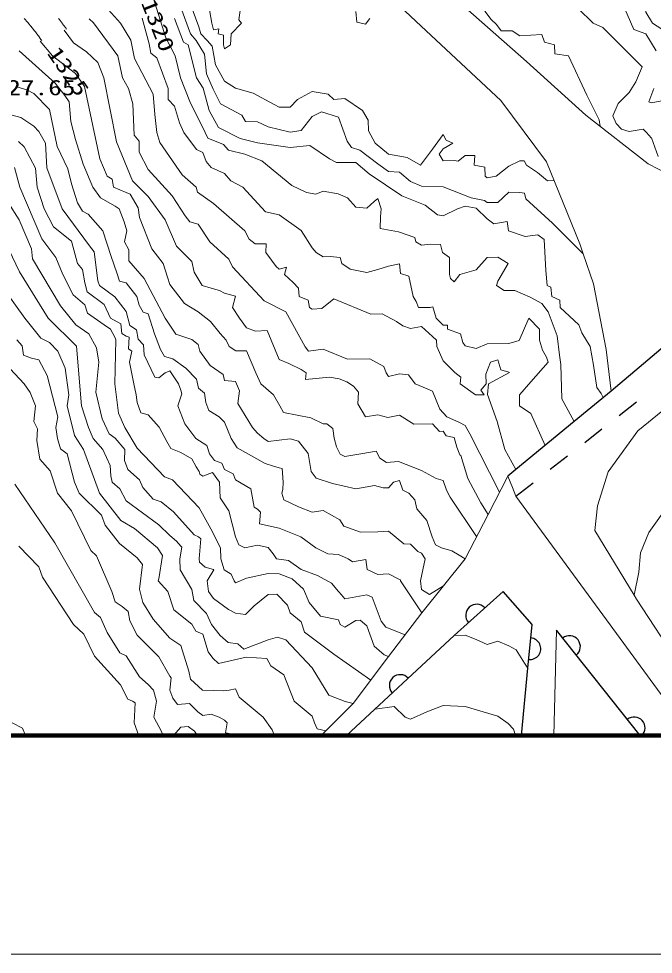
# Model space of a CAD drawing. Units: millimetres at full size, sheet at 1:500; details may follow other scales. Extents: x -209175 to 420500, y 0 to 351151.
# Drawn here: x 100447 to 129463, y 0 to 42778 of the extents above; entities that cross this region are included whole.
import ezdxf
from ezdxf.enums import TextEntityAlignment as Align

# ---------------------------------------------------------------- set-up
doc = ezdxf.new("R2010")
doc.units = ezdxf.units.MM
doc.header["$LTSCALE"] = 500
for name, color, linetype, lineweight in [('D-BGD', 7, 'Continuous', 13), ('D-BGD-EXST', 7, 'Continuous', 25), ('D-BGD-HICN', 7, 'Continuous', 13), ('D-BGD-LWCN', 8, 'Continuous', 13), ('D-BGD-TXT', 7, 'Continuous', 13), ('D-TTL', 7, 'Continuous', 13)]:
    doc.layers.add(name, color=color, linetype=linetype, lineweight=lineweight)
doc.styles.add('ＭＳ ゴシック', font='')
doc.styles.get('ＭＳ ゴシック').set_extended_font_data('MS Gothic')

msp = doc.modelspace()

# ---------------------------------------------------------------- linework, layer by layer
at = {"layer": 'D-BGD'}
msp.add_line((125036, 14814), (124914.6, 10000), dxfattribs=at)
for points in [[(115873.5, 48355.6), (116792, 47236), (119367, 44692), (120097, 43970), (123664, 40825), (126375, 38370), (129222, 36136), (129699, 35903), (131149, 35194), (133793, 34037), (136599, 33417), (136619, 33053), (136650, 32480), (136680, 31907), (136701, 31526)], [(113292.7, 47175.1), (114096, 46584), (115465, 45659), (117196, 43992), (118116, 43125), (118847, 42437), (122485, 39037), (124578, 36238), (126097, 32490), (126253, 32033), (126725, 30652), (127301, 27658), (127537, 25748)], [(126792, 19382), (126907, 20503), (127397, 22054), (128756, 23927), (130798, 25597), (134129, 27898), (135124, 28495), (136204, 28585), (136710, 28322), (137275, 27619), (138278, 26822), (139732, 26325), (140132, 26267), (144154, 25683), (150872, 25208), (155838, 25149), (158215, 24422), (160872, 23061), (162193, 21893), (163268, 20907), (165652, 17760), (168250, 13076)], [(114280, 10000), (115744, 11464), (117361, 13614), (118886, 15606), (120861, 18081), (121910, 20111), (122811, 21856)], [(122811, 21856), (123019, 21341), (123180, 20943), (127317, 15292), (131191, 10000)], [(126792, 19382), (128588, 16420), (128701, 16233), (130635, 13285), (132865, 11086), (134386, 10171), (134962.7, 10000)]]:
    msp.add_lwpolyline(points, dxfattribs=at)
at = {"layer": 'D-BGD-EXST'}
for p, q in [((127905, 24641), (128692, 25257)), ((126330, 23408), (127117, 24025)), ((124755, 22176), (125542, 22792)), ((123180, 20943), (123967, 21559)), ((128865.1, 10000), (125036, 14814))]:
    msp.add_line(p, q, dxfattribs=at)
for points in [[(136599, 33417), (127537, 25748), (125848, 24357), (123185, 22164), (122811, 21856)], [(123430.5, 10000), (123728, 13081), (123926, 15072), (122593, 16593), (120360, 14581), (115439.7, 10000)]]:
    msp.add_lwpolyline(points, dxfattribs=at)
for centre, start, end in [((121386.1, 15505.5), 42.0198, 222.0198), ((125629.8, 14067.5), 308.49936, 128.49936), ((123816.9, 13974.4), 264.32075, 84.32075), ((117894.4, 12285.4), 42.95474, 222.95474), ((128586.7, 10350), 315.56575, 128.49936)]:
    msp.add_arc(centre, 500, start, end, dxfattribs=at)
at = {"layer": 'D-BGD-HICN'}
for points in [[(129861, 42296), (129421, 42581), (129119, 43081), (129171, 43391), (128861, 43868), (128585, 44305), (128462, 44581), (128522, 45581), (128704, 46581), (129544, 48081), (129361, 48575), (129359, 48579), (129241, 48961), (129361, 49342), (129801, 49521)], [(106587, 43807), (107182, 41902), (107599, 41081), (107851, 40081), (108279, 38999), (108967, 37581), (109098, 37318), (109814, 37034), (110043, 36763), (110787, 36581), (111557, 36277), (112937, 35157), (113607, 34827), (114030, 34750), (114361, 34889), (115055, 34775), (115481, 34581), (115861, 34157), (116361, 34117), (116694, 34414), (116861, 34556), (117028, 34081), (116994, 33714), (116971, 33191), (117806, 33026), (118555, 32775), (118610, 32581), (118861, 32420), (119254, 32474), (119728, 32448), (119829, 32081), (120138, 31858), (120141, 31081), (120187, 30907), (120361, 30754), (120622, 31081), (121361, 31298), (121861, 31857), (122361, 31877), (122822, 31581), (122361, 30779), (122292, 30581), (122638, 30358), (123126, 30346), (123830, 30050), (124361, 29759), (124654, 29374), (125061, 28281), (125170, 27390), (125235, 26969), (125277, 25392), (125565, 24868), (125847, 24357), (125851, 24360)], [(100701.7, 42795.2), (100754.2, 42730.4), (100807.9, 42664.9), (100862.8, 42598.6), (100918.9, 42531.5), (100976.3, 42463.6), (100988.9, 42448.8), (101001.4, 42434), (101013.8, 42419.2), (101026.1, 42404.4), (101038.4, 42389.7), (101050.5, 42375), (101062.6, 42360.3), (101074.6, 42345.6), (101086.6, 42331), (101098.4, 42316.4), (101110.2, 42301.9), (101121.8, 42287.3), (101133.5, 42272.8), (101145, 42258.3), (101156.4, 42243.8), (101167.8, 42229.4), (101179.1, 42215), (101190.4, 42200.6), (101201.5, 42186.2), (101212.6, 42171.9), (101223.6, 42157.6), (101234.6, 42143.3), (101245.5, 42129), (101256.3, 42114.8), (101267, 42100.6), (101277.7, 42086.4), (101288.3, 42072.2), (101298.8, 42058.1), (101309.3, 42043.9), (101319.7, 42029.8), (101330.1, 42015.8), (101340.4, 42001.7), (101350.6, 41987.7), (101360.8, 41973.6), (101370.9, 41959.6), (101380.9, 41945.7), (101390.9, 41931.7), (101400.8, 41917.8), (101410.7, 41903.9), (101420.5, 41890), (101430.3, 41876.1), (101440, 41862.2), (101449.7, 41848.4), (101459.3, 41834.6), (101468.8, 41820.8), (101478.3, 41807), (101487.8, 41793.2), (101497.2, 41779.5)], [(101431.4, 41749.4), (101988, 41081), (103047, 40267), (103453, 39673), (104150, 36370), (104497, 35581), (104715, 35435), (104787, 35081), (105361, 34828), (105536, 34756), (105912, 34132), (105975, 33695), (106541, 32261), (107059, 31581), (107244, 30964), (107361, 30623), (108034, 29754), (108655, 29375), (109210, 28930), (109666, 28386), (109937, 28081), (110071, 27791), (110377, 27597), (110861, 27594), (111292, 26581), (111519, 26081), (112097, 25581), (112390, 25081), (112560, 24780), (113808, 24528), (114361, 24257), (114531, 24251), (114816, 24036), (114876, 23596), (114983, 23203), (115150, 22870), (115361, 22766), (116180, 22900), (116790, 23010), (116965, 22685), (117271, 22491), (117811, 22531), (118861, 22114), (119542, 21762), (119861, 21663), (120001, 21221), (120181, 20901), (121386, 19097)], [(100262, 35982), (100506, 35081), (101498, 32718), (102138, 31858), (102470, 31081), (102934, 30154), (103469, 29689), (103598, 29318), (104361, 28782), (104640, 28581), (104861, 28191), (104881, 28101), (104846, 26081), (105017, 24737), (105295, 24081), (105861, 23136), (107116, 21836), (107473, 21693), (108697, 20417), (109231, 19451), (109672, 18581), (109692, 18081), (109848, 17581), (110164, 17384), (110294, 17081), (110361, 16978), (110861, 17199), (111861, 17405), (112361, 17398), (112949, 17169), (113475, 16695), (113722, 16081), (114246, 15466), (115071, 15291), (115153, 15081), (115361, 14951), (115861, 15257), (116055, 15275), (116361, 15016), (116698, 14081), (117161, 13699), (117361, 13614)], [(100052, 26772), (100703, 26081), (100971, 25691), (101209, 25081), (101136, 24356), (101308, 24028), (101276, 23496), (101420, 22640), (101893, 22113), (102217, 21081), (102861, 20269), (103749, 18469), (104006, 18226), (104708, 16581), (104861, 16113), (105183, 15903), (105446, 15666), (105530, 15250), (105861, 14589), (106861, 13601), (107361, 12713), (107419, 12639), (107355, 12081), (107497, 11717), (107704, 11424), (108249, 11469), (108635, 11081), (108861, 10915), (109253, 10973), (109618, 10838), (109861, 10703), (109981, 10581), (109900, 10120), (110327, 10047), (110348.5, 10000)], [(116741, 11212), (117609, 11329), (118123, 10843), (118361, 10749), (119114, 11081), (119861, 11380), (120861, 11326), (122361, 10882), (122829, 10549), (123068, 10288), (123167.6, 10000)]]:
    msp.add_lwpolyline(points, dxfattribs=at)
at = {"layer": 'D-BGD-LWCN'}
for points in [[(108009, 44229), (108685, 42405), (108776, 42081), (109068, 41788), (109300, 41520), (109444, 40664), (109861, 39923), (110361, 39598), (111161, 39381), (112131, 38851), (112361, 38729), (112861, 38735), (113195, 39081), (113861, 39448), (114601, 39321), (114853, 39081), (115361, 39124), (116174, 38581), (116426, 38146), (116437, 37657), (116744, 37081), (117351, 36581), (118215, 36435), (118820, 36081), (119361, 36809), (119861, 37481), (119998, 37218), (120299, 37081), (119861, 36822), (119667, 36581), (119861, 36286), (120361, 36297), (120540, 36260), (120861, 36527), (121298, 36518), (121273, 36081), (121767, 35987), (121772, 35581), (121861, 35503), (122284, 35581), (122861, 36036), (123361, 36283), (123564, 36284), (123667, 36081), (124162, 35747), (124632, 35372), (124928, 35373)], [(109133, 43353), (109272, 42581), (109361, 42267), (109594, 42314), (109566, 42081), (109808, 42028), (109809, 41581), (109861, 41396), (110132, 41581), (110168, 42081), (110634, 42581), (110506, 42726), (110674, 43894)], [(107861, 43287), (108303, 42081), (108567, 41787), (108935, 41155), (109033, 40253), (109335, 39555), (109669, 38889), (110644, 38364), (110818, 38081), (111361, 38062), (111861, 37841), (112861, 37588), (113361, 37666), (113861, 38314), (114294, 38514), (115062, 38282), (115459, 37179), (115666, 36886), (116052, 36772), (116861, 36143), (117361, 35788), (117861, 35756), (118361, 35328), (118861, 35119), (119861, 35092), (121136, 34581), (121749, 34469), (121861, 34376), (122361, 34381), (122861, 34854), (123361, 34831), (123575, 34795), (123639, 34538), (124852, 33429), (126253, 32033)], [(129693, 36474), (129375, 37331), (129361, 37325), (129148, 37581), (129007, 37727), (128361, 37628), (128015, 37735), (127770, 37990), (127614, 38334), (127861, 38894), (128361, 39397), (128671, 39891), (128948, 40581), (127154, 42374), (126711, 42581), (126029, 43249)], [(129592, 41312), (129126, 42081), (128567, 42287), (128017, 43581)], [(102263.7, 42793.6), (102278.9, 42773.8), (102294, 42754.2), (102309, 42734.6), (102324, 42715.1), (102338.8, 42695.7), (102353.7, 42676.3), (102368.4, 42657), (102383.1, 42637.8), (102397.8, 42618.6), (102412.3, 42599.5), (102426.8, 42580.5), (102441.3, 42561.5), (102455.7, 42542.6), (102470, 42523.7), (102484.3, 42504.9), (102498.5, 42486.1), (102512.7, 42467.4), (102526.8, 42448.7), (102540.9, 42430.1), (102554.9, 42411.6), (102568.9, 42393.1), (102582.8, 42374.6), (102596.6, 42356.2), (102610.4, 42337.9), (102624.2, 42319.5), (102637.9, 42301.3)], [(104560.3, 43180.7), (105101, 42581), (105577, 41797), (105744, 40964), (106601, 39321), (106672, 38392), (106764, 37581), (106901, 37121), (107920, 35640), (108560, 35081), (108627, 34847), (109361, 34333), (110784, 33081), (110980, 32700), (111258, 32478), (111761, 32481), (111744, 32081), (112012, 31732), (112222, 31442), (112361, 31325), (112691, 31411), (112596, 31081), (112993, 30713), (113244, 30464), (113265, 30081), (113682, 29902), (113749, 29581), (113861, 29490), (114303, 29523), (114861, 29972), (116550, 29270), (117068, 29288), (117715, 28935), (118008, 28728), (118361, 28607), (118861, 28704), (119361, 28241), (119551, 28081), (119564, 27784), (119861, 27137), (120386, 26606), (120666, 26386), (120627, 26081), (121327, 25581), (121736, 25581), (121575, 25795), (121826, 26081), (121803, 26523), (122015, 27081), (122361, 27176), (122496, 26716), (122861, 26614), (122885, 26605), (121923, 26081), (121878, 25598), (122332, 24358), (122680, 23082), (123185, 22164)], [(106085, 42805), (106406, 41626), (106484, 41204), (106766, 40986), (107285, 39581), (107280, 39081), (107566, 38786), (107803, 38023), (108001, 37581), (108575, 36795), (108861, 36663), (109026, 36246), (109250, 35970), (109861, 35702), (110142, 35362), (110696, 35081), (111728, 33948), (112361, 33810), (113361, 33095), (113861, 32298), (114041, 32081), (114361, 31894), (114686, 31906), (115142, 31862), (115217, 31581), (115602, 31322), (116361, 31174), (116861, 31307), (117361, 31465), (117852, 31572), (117906, 31126), (118289, 31009), (118486, 30081), (118626, 29846), (118723, 29581), (119262, 29581), (119383, 29603), (119535, 29081), (119861, 28761), (120051, 28771), (120046, 28581), (120654, 28374), (120760, 27980), (120861, 27827), (121361, 27700), (121861, 27919), (122861, 27923), (123338, 28058), (123778, 29081), (124266, 28581), (124261, 28081), (124404, 27624), (124576, 27296), (124654, 27081), (123861, 26176), (123361, 25596), (123350, 25581), (123349, 25081), (123861, 24730), (124516, 23260)], [(107572, 42792), (107980, 41700), (108197, 41581), (108584, 40081), (108885, 39605), (109151, 38581), (109577, 37797), (110575, 37295), (111361, 37110), (112861, 36886), (113760, 36980), (114652, 36372), (114977, 36197), (115861, 36208), (116465, 35685), (117964, 34684), (119027, 34247), (119591, 33811), (119861, 33767), (120517, 34081), (120861, 34214), (121361, 34119), (121861, 33622), (122172, 33392), (122783, 33503), (122850, 33081), (123599, 32819), (124177, 32897), (124470, 32690), (124544, 31264), (124616, 30581), (124781, 30501), (124822, 30081), (125196, 29916), (125205, 29581), (126057, 28777), (126193, 28413), (126571, 27791), (126733, 26939), (126877, 25923), (127083, 25644), (127179, 25453)], [(115861, 43107), (115902, 42622), (116304, 42524), (116500, 42791)], [(127032, 37855), (126990, 38151), (126420, 39285), (125583, 41081), (124954, 41174), (124940, 41581), (124492, 41712), (124361, 42060), (123361, 41998), (123008, 42228), (122505, 42225), (122298, 42518), (122049, 42739), (121757, 43117)], [(103663.8, 42770.6), (103861, 42586), (104982, 41081), (105194, 40081), (105474, 39581), (105670, 38890), (105729, 37449), (105959, 37179), (105962, 36682), (106361, 35889), (107466, 34686), (108052, 33772), (108274, 33494), (108659, 33379), (109186, 32581), (110058, 31778), (110220, 31440), (111665, 29885), (112654, 29374), (113551, 27771), (113698, 27581), (114361, 27662), (115484, 27204), (116504, 27224), (117149, 26869), (117252, 26581), (117361, 26416), (117861, 26539), (118271, 26491), (118582, 26081), (119130, 25850), (119361, 25751), (119701, 24921), (120028, 24581), (120595, 24315), (120861, 24185), (121075, 23795), (122434, 21126)], [(102522.6, 42248.5), (102950, 41670), (103547, 41267), (104059, 40779), (104335, 40081), (104926, 37146), (105645, 35365), (106361, 34656), (107147, 33581), (107657, 32377), (108361, 31670), (108475, 31195), (108831, 30581), (109243, 30463), (109625, 30345), (109861, 30227), (110361, 30086), (110365, 30085), (110228, 29581), (110547, 29081), (110861, 28642), (111268, 28488), (111809, 28529), (112361, 27203), (112800, 27020), (113361, 26737), (113589, 26581), (113563, 26283), (114661, 26381), (115097, 26317), (115451, 26171), (115755, 25975), (115989, 25709), (115950, 25170), (116307, 24581), (116861, 24673), (117330, 24550), (117861, 24654), (118512, 24232), (119361, 24254), (119691, 23911), (119861, 23926), (119992, 23712), (120361, 23623), (120473, 23193), (120619, 22839), (120658, 22801), (120988, 21752), (121575, 20643), (121910, 20111)], [(100471.4, 41310.3), (102112, 39832), (102552, 39272), (102760, 38980), (102832, 38081), (103039, 37259), (103400, 36120), (103835, 35081), (104192, 34581), (104861, 34210), (105035, 34081), (105266, 33486), (105385, 33081), (105287, 32581), (105483, 32203), (105481, 31701), (106177, 30897), (107151, 29081), (107639, 28359), (108361, 28111), (108658, 27878), (108732, 27581), (109197, 26917), (109797, 26517), (109861, 26242), (110361, 26196), (110540, 25760), (110465, 25185), (111144, 24081), (111361, 23827), (111656, 23581), (111861, 23452), (112853, 23573), (113235, 23455), (113678, 22898), (113826, 22081), (114047, 21767), (114799, 21519), (115861, 21286), (116719, 21439), (117112, 21332), (117361, 21327), (117578, 21581), (117861, 21663), (118008, 21228), (118281, 21081), (118564, 20784), (118646, 20366), (119110, 19830), (119345, 19081), (119506, 18726), (119783, 18584), (120254, 18446), (120582, 18249), (120861, 18081)], [(100361, 39667), (100812, 39532), (101132, 39352), (101861, 38624), (102208, 36928), (102700, 35920), (102861, 35222), (103142, 34362), (103361, 33976), (103628, 33848), (104293, 33081), (104678, 31898), (104936, 31156), (105058, 30778), (105361, 30702), (105847, 30081), (105960, 29680), (106134, 29354), (106361, 29278), (106653, 28373), (106927, 27647), (107112, 27332), (107502, 27222), (108083, 26803), (108570, 26290), (108669, 25889), (108937, 25657), (109006, 25226), (109137, 24857), (109607, 24581), (109861, 24333), (110155, 23581), (110441, 23161), (111717, 22437), (112102, 22322), (112361, 22235), (112495, 22215), (112540, 21581), (112525, 21245), (112477, 21081), (112563, 20783), (113241, 20461), (113861, 20209), (114361, 20285), (115138, 19858), (115306, 19581), (116082, 19302), (116861, 19312), (117361, 19340), (118053, 18773), (118361, 18754), (118692, 18412), (118861, 18334), (119030, 18081), (118813, 17081), (118861, 16679), (119225, 16445), (119874, 16844)], [(129861, 39028), (129361, 38935), (129255, 38975), (129491, 39581)], [(100154, 38374), (100548, 38268), (101139, 37859), (101361, 37622), (101672, 37081), (101738, 35958), (102441, 34081), (103679, 32399), (103894, 32114), (104072, 30792), (104141, 30581), (104841, 30061), (105361, 29387), (105533, 28753), (105832, 28552), (105910, 28130), (106149, 27869), (106185, 27405), (106669, 26389), (106861, 26353), (107140, 26581), (107361, 26675), (107758, 26081), (107861, 25791), (107907, 25627), (107724, 25081), (108037, 24257), (108548, 23581), (109049, 23269), (109166, 22886), (109398, 22581), (109739, 22459), (109861, 22170), (110249, 21969), (110361, 21687), (111059, 21279), (111218, 20438), (111361, 20350), (111500, 20220), (111460, 19680), (112361, 19489), (113350, 19081), (114029, 18581), (114586, 18306), (115066, 18286), (115509, 18081), (115717, 17937), (116324, 18044), (116379, 17599), (116861, 17367), (117361, 17392), (117861, 17137), (117901, 17121), (117908, 17081), (118886, 15606)], [(100443, 37163), (100699, 36919), (101217, 35937), (101295, 35081), (101605, 34081), (102038, 33258), (102861, 32610), (103128, 31581), (103361, 31316), (103474, 30694), (103575, 30295), (104361, 29707), (104650, 29081), (105112, 28832), (105159, 28379), (105361, 28256), (105494, 28214), (105465, 27685), (105622, 27581), (105519, 27081), (105715, 26081), (105811, 25581), (105861, 25237), (106030, 24750), (106361, 24668), (106877, 24097), (107226, 23446), (107403, 23123), (107861, 22950), (108361, 22654), (108569, 22289), (108693, 22081), (108728, 21948), (108861, 21857), (109314, 22034), (109626, 21581), (109654, 20874), (110058, 20278), (110356, 19081), (110507, 18727), (110787, 18581), (111361, 18703), (111861, 18601), (112089, 18309), (112238, 18081), (112788, 18008), (113361, 17597), (114107, 17327), (114745, 16965), (115075, 16581), (115212, 16432), (115361, 16260), (116361, 16432), (116604, 16324), (117016, 15236), (117237, 14957), (118124, 14610)], [(99445, 35165), (100464, 33581), (101037, 32257), (101082, 31802), (102361, 29648), (103058, 28778), (103657, 28377), (104010, 27730), (104104, 27081), (103979, 25699), (104256, 24476), (104584, 23804), (104861, 23598), (105306, 23081), (105290, 22581), (105441, 22161), (105974, 21694), (106117, 21337), (106591, 20811), (106961, 20681), (107518, 20238), (108464, 19184), (108663, 19081), (108775, 18995), (108700, 18081), (108709, 17929), (108978, 17698), (109361, 17592), (109365, 17585), (109069, 17081), (109130, 16581), (109361, 16271), (110043, 15763), (110361, 15591), (110818, 15538), (111209, 15929), (111861, 16450), (112253, 16473), (112740, 15960), (112861, 15605), (113361, 15195), (113515, 14735), (114861, 13727), (116553, 12539)], [(99670, 32890), (100487, 31207), (101788, 29081), (103086, 27806), (103314, 25081), (103645, 24081), (103846, 23581), (104300, 23081), (104622, 22342), (104654, 21874), (104726, 21581), (105069, 21289), (105361, 20730), (106861, 19642), (107361, 19156), (107665, 18885), (107861, 18664), (107902, 18622), (107815, 18081), (107834, 17581), (108361, 16677), (108452, 16172), (109032, 15581), (109263, 15081), (109666, 14581), (110032, 14252), (110471, 14191), (110734, 13954), (111861, 14373), (112275, 14495), (112657, 14377), (113861, 13105), (114634, 11854), (115376, 11556), (115744, 11464)], [(99283, 31081), (100721, 29081), (101456, 28176), (101861, 27977), (102237, 27581), (102575, 26795), (102743, 25581), (102658, 25081), (103000, 23720), (103413, 23081), (104145, 21081), (105121, 19841), (105744, 19464), (106792, 18581), (107018, 18238), (106861, 17170), (106828, 17081), (107264, 16581), (107533, 15753), (108361, 15092), (108550, 14770), (108861, 14638), (109108, 13828), (109320, 13540), (109583, 13303), (110850, 13581), (111798, 13518), (111969, 13189), (112564, 12784), (113041, 11581), (113861, 10883), (113965, 10581), (114087, 10307), (114495, 10215)], [(100361, 28092), (100602, 27822), (100673, 27393), (101037, 27257), (101361, 27186), (101743, 26463), (102233, 24581), (102147, 24081), (102217, 23581), (102361, 23104), (102659, 22879), (103000, 21581), (103214, 21081), (104235, 20081), (104405, 19625), (105063, 18783), (105861, 18124), (106105, 17825), (105968, 16688), (106122, 16081), (106600, 15320), (107361, 14450), (107861, 14120), (108226, 12946), (108306, 12581), (108847, 12081), (109823, 12043), (110077, 12081), (110361, 12135), (110530, 11750), (111618, 10838), (112044, 10264), (112143, 10000)], [(128588, 16420), (128797, 17479), (128875, 18351), (129259, 19290), (130197, 20609), (132383, 22531), (133060, 22718), (135846, 22856), (135848, 22856), (137679, 24578), (138036, 25608), (138966, 26042), (140133, 26267)], [(100269, 21489), (102100, 18820), (103907, 15627), (104180, 15400), (104497, 14717), (105071, 13791), (105361, 13642), (105965, 12685), (106361, 12338), (106607, 12081), (106742, 11581), (106629, 10849), (106969, 10189), (107035.4, 10000)], [(100446, 18666), (101361, 17720), (101528, 17248), (102956, 15081), (103423, 14643), (103906, 13626), (105097, 12317), (105441, 11661), (105648, 11581), (105779, 11499), (105727, 10581), (105861, 10203), (105893, 10113), (105829.5, 10000)], [(120360, 14581), (120861, 14587), (121361, 14389), (121861, 14169), (122361, 14313), (122861, 14109), (123197, 13917), (123578, 13318), (123728, 13081)], [(100141, 10581), (100616, 10336), (100756.7, 10000)], [(107522.1, 10000), (107861, 10385), (108189, 10409), (108488, 10208), (108621.5, 10000)]]:
    msp.add_lwpolyline(points, dxfattribs=at)
at = {"layer": 'D-TTL'}
msp.add_lwpolyline([(0, 0), (0, 297000), (420500, 297000), (420500, 0)], close=True, dxfattribs=at)
at = {"layer": 'D-TTL', "color": 2, "lineweight": 140}
msp.add_lwpolyline([(10000, 10000), (10000, 287000), (410500, 287000), (410500, 10000)], close=True, dxfattribs=at)

# ---------------------------------------------------------------- texts
at = {"layer": 'D-BGD-HICN', "style": 'ＭＳ ゴシック', "width": 1.3}
for s, rotation, p in [('1320', 291.663, (107148.3, 42610.6)), ('1325', 304.617, (103005.8, 40575.7))]:
    msp.add_text(s, height=705, rotation=rotation, dxfattribs=at).set_placement(p, align=Align.TOP_CENTER)
at = {"layer": 'D-BGD-TXT', "style": 'ＭＳ ゴシック', "width": 1.3}
msp.add_text('1327.65', height=705, rotation=359.993, dxfattribs=at).set_placement((98677.4, 39983.9), align=Align.TOP_LEFT)

doc.saveas('drawing.dxf')
